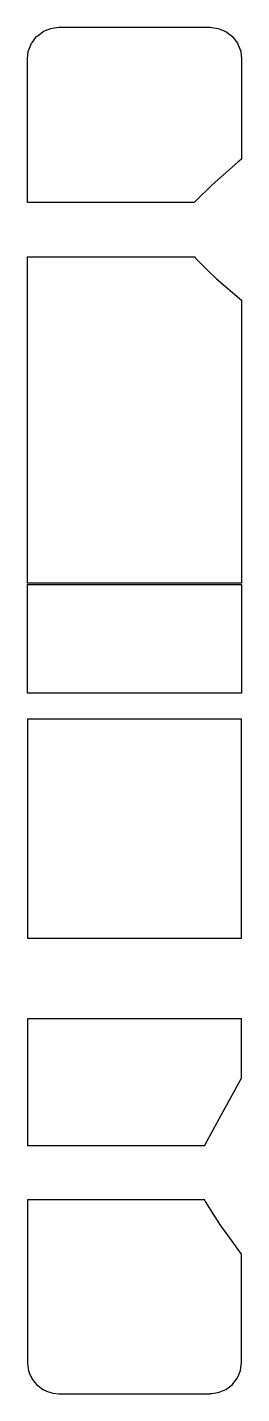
# Model space of a CAD drawing. Header units: metres. Extents: x 2.4 to 16, y -16 to 70.9.
import ezdxf

# ---------------------------------------------------------------- set-up
doc = ezdxf.new("R2010")
doc.units = ezdxf.units.M

msp = doc.modelspace()

# ---------------------------------------------------------------- linework, layer by layer
for p, q in [((3.057, 70.394), (3.4, 70.657)), ((3.4, 70.657), (3.492, 70.695)), ((3.492, 70.695), (3.882, 70.857)), ((3.882, 70.857), (3.987, 70.871)), ((3.987, 70.871), (4.4, 70.925)), ((4.4, 70.925), (6.367, 70.925)), ((6.367, 70.925), (14, 70.925)), ((14, 70.925), (14.106, 70.911)), ((14.106, 70.911), (14.518, 70.857)), ((14.518, 70.857), (14.615, 70.817)), ((14.615, 70.817), (15, 70.657)), ((15, 70.657), (15.079, 70.597)), ((15.079, 70.597), (15.414, 70.339)), ((2.492, 69.499), (2.668, 69.925)), ((2.668, 69.925), (2.715, 69.986)), ((2.715, 69.986), (2.986, 70.339)), ((2.986, 70.339), (3.057, 70.394)), ((15.414, 70.339), (15.469, 70.268)), ((15.469, 70.268), (15.732, 69.925)), ((15.732, 69.925), (15.762, 69.854)), ((15.762, 69.854), (15.932, 69.443)), ((2.4, 68.919), (2.46, 69.382)), ((2.4, 67.952), (2.4, 68.919)), ((2.46, 69.382), (2.468, 69.443)), ((2.468, 69.443), (2.492, 69.499)), ((15.932, 69.443), (15.94, 69.382)), ((15.94, 69.382), (16, 68.919)), ((16, 68.919), (16, 67.65)), ((16, 68.919), (16, 68.919)), ((2.4, 67.491), (2.4, 67.952)), ((2.4, 63.674), (2.4, 67.491)), ((16, 67.65), (16, 62.545)), ((2.4, 62.466), (2.4, 63.674)), ((2.4, 61.851), (2.4, 62.466)), ((2.4, 60.978), (2.4, 61.851)), ((15.768, 62.352), (14.127, 60.913)), ((15.885, 62.452), (15.768, 62.352)), ((16, 62.545), (15.885, 62.452)), ((2.4, 60.755), (2.4, 60.978)), ((14.127, 60.913), (13.096, 59.892)), ((2.4, 60.603), (2.4, 60.755)), ((2.4, 59.844), (2.4, 60.603)), ((2.4, 59.837), (2.4, 59.844)), ((2.4, 59.831), (2.4, 59.837)), ((2.4, 59.781), (2.4, 59.831)), ((3.202, 59.781), (2.4, 59.781)), ((13, 59.781), (3.202, 59.781)), ((13.039, 59.831), (13, 59.781)), ((13.053, 59.849), (13.039, 59.831)), ((13.096, 59.892), (13.053, 59.849)), ((2.4, 56.283), (2.4, 56.323)), ((2.4, 56.323), (12.198, 56.323)), ((2.4, 55.892), (2.4, 56.283)), ((2.4, 50.744), (2.4, 55.892)), ((12.198, 56.323), (13, 56.323)), ((13, 56.323), (13.043, 56.268)), ((13.043, 56.268), (13.063, 56.245)), ((13.063, 56.245), (13.839, 55.478)), ((13.839, 55.478), (14.413, 54.929)), ((14.413, 54.929), (16, 53.577)), ((16, 53.577), (16, 49.088)), ((16, 53.577), (16, 53.577)), ((2.4, 45.521), (2.4, 50.744)), ((16, 49.088), (16, 47.58)), ((16, 47.58), (16, 44.15)), ((2.4, 44.15), (2.4, 45.521)), ((2.4, 40.247), (2.4, 44.15)), ((16, 44.15), (16, 35.563)), ((2.4, 35.563), (2.4, 40.247)), ((15.884, 35.563), (2.4, 35.563)), ((2.4, 31.673), (2.4, 35.489)), ((2.4, 35.489), (2.516, 35.489)), ((2.516, 35.489), (16, 35.489)), ((16, 35.563), (15.884, 35.563)), ((16, 35.489), (16, 35.194)), ((16, 35.489), (16, 35.489)), ((16, 35.194), (16, 28.561)), ((2.4, 28.561), (2.4, 31.673)), ((5.004, 28.561), (2.4, 28.561)), ((16, 28.561), (5.004, 28.561)), ((13.396, 26.903), (2.4, 26.903)), ((2.4, 26.903), (2.4, 23.084)), ((16, 26.903), (13.396, 26.903)), ((16, 19.901), (16, 26.903)), ((2.4, 23.084), (2.4, 19.901)), ((2.4, 19.901), (2.4, 18.545)), ((16, 16.511), (16, 19.901)), ((2.4, 18.545), (2.4, 16.511)), ((2.4, 16.511), (2.4, 14.545)), ((16, 12.973), (16, 16.511)), ((2.4, 14.545), (2.4, 12.973)), ((2.4, 12.973), (10.444, 12.973)), ((10.444, 12.973), (16, 12.973)), ((16, 12.973), (16, 12.973)), ((7.956, 7.85), (2.4, 7.85)), ((2.4, 7.85), (2.4, 5.49)), ((16, 7.85), (7.956, 7.85)), ((16, 4.727), (16, 7.85)), ((2.4, 5.49), (2.4, -0.2)), ((16, 4.077), (16, 4.727)), ((14.729, 1.751), (16, 4.077)), ((16, 4.077), (16, 4.077)), ((13.669, -0.187), (14.729, 1.751)), ((2.4, -0.2), (2.4, -0.215)), ((2.4, -0.215), (2.75, -0.215)), ((2.75, -0.215), (13.656, -0.215)), ((13.656, -0.215), (13.666, -0.193)), ((13.666, -0.193), (13.669, -0.187)), ((12.616, -3.674), (2.4, -3.674)), ((2.4, -3.674), (2.4, -3.735)), ((2.4, -3.735), (2.4, -3.742)), ((2.4, -3.742), (2.4, -3.75)), ((2.4, -3.75), (2.4, -4.485)), ((13.656, -3.674), (12.616, -3.674)), ((13.693, -3.751), (13.656, -3.674)), ((13.71, -3.781), (13.693, -3.751)), ((14.27, -4.689), (13.71, -3.781)), ((2.4, -4.485), (2.4, -4.621)), ((2.4, -4.621), (2.4, -4.804)), ((2.4, -4.804), (2.4, -5.635)), ((14.701, -5.336), (14.27, -4.689)), ((2.4, -5.635), (2.4, -6.112)), ((15.124, -5.923), (14.701, -5.336)), ((16, -7.125), (15.124, -5.923)), ((2.4, -6.112), (2.4, -6.904)), ((2.4, -6.904), (2.4, -8.586)), ((16, -8.278), (16, -7.125)), ((2.4, -8.586), (2.4, -9.684)), ((16, -10.471), (16, -8.278)), ((2.4, -9.684), (2.4, -10.356)), ((2.4, -10.356), (2.4, -10.755)), ((2.4, -10.755), (2.4, -10.969)), ((2.4, -10.969), (2.4, -13.958)), ((16, -11.421), (16, -10.471)), ((16, -11.448), (16, -11.421)), ((16, -11.928), (16, -11.448)), ((16, -12.177), (16, -11.928)), ((16, -14), (16, -12.177)), ((2.4, -13.958), (2.4, -14)), ((2.4, -14), (2.401, -14.01)), ((2.401, -14.01), (2.404, -14.034)), ((2.404, -14.034), (2.409, -14.068)), ((2.409, -14.068), (2.443, -14.409)), ((2.443, -14.409), (2.468, -14.518)), ((2.468, -14.518), (2.541, -14.733)), ((2.541, -14.733), (2.568, -14.796)), ((15.757, -14.94), (15.932, -14.518)), ((15.932, -14.518), (15.936, -14.498)), ((15.936, -14.498), (15.999, -14.017)), ((15.999, -14.017), (16, -14)), ((16, -14), (16, -14)), ((2.568, -14.796), (2.668, -15)), ((2.668, -15), (2.729, -15.098)), ((2.729, -15.098), (2.771, -15.153)), ((2.771, -15.153), (2.986, -15.414)), ((2.986, -15.414), (3.251, -15.632)), ((3.251, -15.632), (3.305, -15.673)), ((15.052, -15.692), (15.414, -15.414)), ((15.414, -15.414), (15.454, -15.362)), ((15.454, -15.362), (15.732, -15)), ((15.732, -15), (15.757, -14.94)), ((3.305, -15.673), (3.4, -15.732)), ((3.4, -15.732), (3.606, -15.833)), ((3.606, -15.833), (3.669, -15.859)), ((3.669, -15.859), (3.882, -15.932)), ((3.882, -15.932), (3.994, -15.958)), ((3.994, -15.958), (4.029, -15.964)), ((4.029, -15.964), (4.4, -16)), ((4.4, -16), (5.002, -16)), ((5.002, -16), (14, -16)), ((14, -16), (14.021, -15.998)), ((14.021, -15.998), (14.065, -15.991)), ((14.065, -15.991), (14.518, -15.932)), ((14.518, -15.932), (14.578, -15.907)), ((14.578, -15.907), (15, -15.732)), ((15, -15.732), (15.052, -15.692))]:
    msp.add_line(p, q)

doc.saveas('drawing.dxf')
